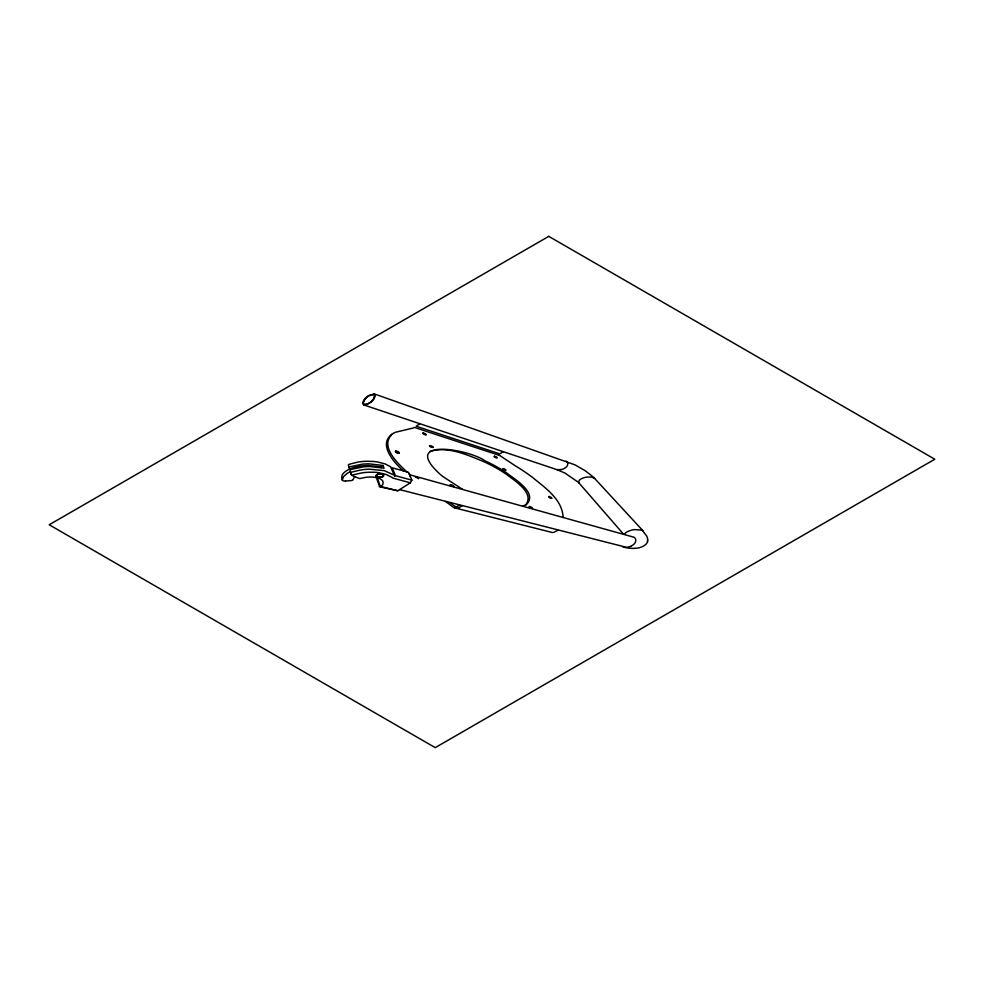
<?xml version="1.0" encoding="UTF-8"?>
<svg xmlns="http://www.w3.org/2000/svg" width="984" height="984" viewBox="0 0 984 984"><rect width="100%" height="100%" fill="white"/><g stroke="black" fill="none" stroke-linecap="round" stroke-linejoin="round"><path stroke-width="1.48" d="M647.644 540.093L647.595 540.696M423.009 433.058A3.838 2.214 0 0 1 426.158 434.645L426.269 434.621M563.106 517.08C562.135 498.962 544.521 487.351 531.766 476.797A265.176 153.098 0 0 0 515.321 465.826L499.749 455.494L414.375 427.4A14.342 8.278 0 0 1 412.96 428.089L395.507 432.247A17.466 10.086 0 0 0 392.419 433.919C377.425 444.153 394.215 462.787 403.268 470.869M433.058 447.228L433.034 447.289A3.825 2.202 0 0 0 429.713 445.567M647.558 540.917L647.411 541.52M399.43 452.972L398.36 453.132A3.112 1.796 0 0 1 397.721 452.972A5.252 3.026 0 0 1 395.322 451.619L395.802 450.943M505.764 470.143L505.751 470.168A3.616 2.091 0 0 0 502.849 468.544L502.59 468.876A5.018 2.903 0 0 0 504.497 470.044L504.694 470.143A1.98 1.144 0 0 0 505.235 470.266L505.714 470.204M345.581 481.053L351.411 480.561A3.469 2.005 0 0 0 352.469 480.204L353.268 479.503M551.778 498.212L551.409 498.371A1.451 0.836 0 0 1 550.843 498.261L550.622 498.199A5.117 2.952 0 0 1 548.666 496.92L548.998 496.428M363.822 401.017C361.263 407.032 370.71 403.538 372.112 400.586A25.941 14.981 0 0 0 373.551 398.827L374.596 395.211A2.103 1.218 0 0 0 373.797 394.449M624.656 534.066L625.615 532.898A11.697 6.753 0 0 1 627.853 531.508L629.76 530.708A17.798 10.283 0 0 1 634.274 529.601L642.183 530.13L646.636 535.936A25.547 14.748 0 0 1 647.706 540.056M376.466 477.916L379.701 486.748A4.76 2.755 0 0 0 380.439 486.957L397.77 490.77L410.328 482.837L411.878 480.155L408.52 472.332L392.308 467.831L395.383 475.69L411.878 480.155M426.257 434.707L425.494 434.805A2.829 1.636 0 0 1 424.854 434.645A5.08 2.927 0 0 1 422.714 433.415L423.046 432.935M395.187 475.629L394.449 476.416M392.899 478.076L410.328 482.837M392.222 477.511L386.146 474.46L378.742 472.689A29.68 17.134 0 0 0 374.51 472.258L368.582 472.234A36.027 20.799 0 0 0 361.202 473.033L351.719 475.161A5.818 3.358 0 0 1 350.87 473.968M379.393 486.49L379.615 486.416A2.239 1.292 0 0 1 380.144 486.403M525.702 504.915C534.988 492.849 514.681 480.967 506.551 474.374A165.46 95.522 0 0 0 483.821 461.644C467.142 454.977 448.101 445.85 429.959 451.447M392.432 433.919C379.172 446.133 397.757 463.39 406.859 471.877M432.985 447.326L432.259 447.4A2.718 1.562 0 0 1 431.607 447.253L431.484 447.216M419.848 423.698L416.183 426.207L499.724 453.858L503.328 451.668M350.279 471.803A22.337 12.89 0 0 0 346.897 473.599L343.502 476.711L342.321 479.897C339.615 474.017 346.639 470.254 351.091 468.507A28.216 16.285 0 0 1 355.396 467.117L361.792 465.936A35.203 20.32 0 0 1 368.557 465.506L380.98 466.945L383.059 465.506L384.055 468.199L369.984 466.539A42.681 24.649 0 0 0 363.256 466.883L351.214 469.38A2.571 1.488 0 0 0 350.132 470.032L350.833 473.845M532.369 508.543L532.504 508.396A3.751 2.165 0 0 0 529.392 506.588M459.602 505.038L457.474 506.28A1.759 1.009 0 0 1 455.789 506.551M459.048 507.572L462.246 505.714M557.891 530.302L554.349 532.098A5.437 3.136 0 0 1 553.562 532.393M631.384 545.997L629.821 546.637A8.893 5.129 0 0 1 626.402 547.301L399.602 489.614M349.012 464.325L357.992 462.049A38.991 22.509 0 0 1 367.118 461.262L373.17 461.447A32.361 18.684 0 0 1 377.475 461.963L385.027 463.882L390.562 466.748L394.276 475.174L384.338 470.672L369.713 469.196A40.578 23.419 0 0 0 360.39 470.02L351.952 472.049A2.509 1.439 0 0 0 351.399 472.32M450.488 484.583L449.996 485.235A3.419 1.98 0 0 0 450.414 485.69M379.713 473.907L379.012 473.981A4.563 2.632 0 0 0 377.462 474.436L376.282 475.887A2.497 1.439 0 0 0 377.807 476.859L378.988 477.08A5.018 2.903 0 0 0 381.349 476.896L381.595 476.834A3.813 2.202 0 0 0 382.961 476.231L383.366 474.792L381.46 473.993A4.674 2.694 0 0 0 380.07 473.894L376.897 474.583A2.829 1.636 0 0 0 376.023 476.108L376.22 476.441A2.411 1.39 0 0 0 377.032 476.982L380.193 477.363A6.261 3.616 0 0 0 381.755 477.105C386.023 476.576 382.727 472.947 380.082 473.87M634.852 548.334L634.508 548.359A17.7 10.221 0 0 1 632.159 548.383L629.502 548.211A28.721 16.58 0 0 1 622.958 547.006M494.435 456.182L494.165 456.613A4.957 2.866 0 0 0 496.108 457.757L496.182 457.818A2.079 1.193 0 0 0 496.723 457.954L497.24 457.855A3.604 2.079 0 0 0 494.398 456.305M377.339 477.855L380.23 486.391L397.77 490.77M529.441 506.452L529.035 507.031A5.584 3.223 0 0 0 530.204 507.99M552.368 532.529L455.038 507.965A3.629 2.091 0 0 0 459.11 507.609M383.059 465.506L369.098 463.833A42.127 24.317 0 0 0 362.407 464.165L350.464 466.65A2.558 1.476 0 0 0 349.382 467.289L349.222 467.904A1.919 1.107 0 0 0 349.935 468.581L350.353 468.778M409.529 474.694L634.237 537.313A9.065 5.24 0 0 1 635.615 539.257L635.787 540.081A12.817 7.392 0 0 1 631.334 545.972M373.76 394.461L368.975 395.765A22.976 13.272 0 0 0 363.871 401.029M642.81 530.61L593.413 477.117L585.332 470.795L574.89 464.817L374.301 393.92L368.668 395.556A25.83 14.908 0 0 0 363.293 401.201L362.653 403.502L363.748 404.916L557.178 469.737L564.914 473.058L578.444 482.344L623.057 533.623M363.748 404.916L367.044 404.486L371.374 401.767A28.462 16.433 0 0 0 374.117 398.717L375.359 395.617L374.301 393.92M557.018 469.675L561.876 469.503A8.893 5.129 0 0 0 564.164 468.519L565.517 467.621A13.739 7.934 0 0 0 567.461 465.457L567.879 462.775L565.997 461.066M352.161 475.555L359.209 478.47A4.379 2.521 0 0 0 360.279 478.458L365.556 477.363A20.381 11.771 0 0 1 370.906 477.043C375.039 477.055 385.211 478.298 382.788 484.448A10.603 6.125 0 0 1 380.648 486.403M462.591 489.343L442.886 476.563A125.46 72.435 0 0 1 439.934 474.128C399.824 437.24 469.048 449.134 485.087 460.869A167.649 96.789 0 0 1 505.776 472.246C513.574 478.691 538.396 492.59 526.44 504.546A11.107 6.408 0 0 1 522.59 505.887M445.555 501.422L452.689 506.822A6.039 3.481 0 0 0 454.854 507.928M449.885 502.541L454.264 505.911A2.915 1.685 0 0 0 455.358 506.465M410.34 474.878L409.184 473.907M594.631 478.372L591.618 477.068L586.821 477.105A13.21 7.626 0 0 0 582.885 478.101L581.249 478.851A8.524 4.92 0 0 0 579.478 480.118L578.58 481.779L579.023 482.972M380.968 466.908L381.202 467.548M348.373 464.792L349.222 467.904M647.669 541.606A14.6 8.425 0 0 1 634.864 548.408M345.495 480.918A2.755 1.587 0 0 1 342.124 480.106M353.244 479.503A9.311 5.375 0 0 1 354.941 476.834M499.761 455.481A2.312 1.328 0 0 1 499.392 455.112M350.784 473.538A3.69 2.128 0 0 1 350.821 473.095M409.897 475.518A8.425 4.859 0 0 1 410.463 476.896M415.445 477.351A1.562 0.91 0 0 1 416.035 477.215M416.453 477.338A2.202 1.267 0 0 1 418.631 478.777M396.06 452.234A6.236 3.604 0 0 1 397.216 452.812M548.937 496.563A3.629 2.103 0 0 1 551.692 498.224M450.549 485.801A5.793 3.346 0 0 1 451.287 486.145M395.777 451.115A3.998 2.312 0 0 1 399.356 452.886M451.115 486.17A6.076 3.506 0 0 1 450.401 485.702M450.463 484.755A3.764 2.177 0 0 1 453.895 486.649M431.521 447.166A5.08 2.94 0 0 1 429.381 445.949M548.764 236.357L49.2 524.779L435.236 747.643L934.8 459.221L548.764 236.357M418.04 478.039L417.647 478.039A1.402 0.812 0 0 1 417.019 477.683L417.474 477.535A1.464 0.849 0 0 1 418.04 477.88L418.028 478.052"/></g></svg>
